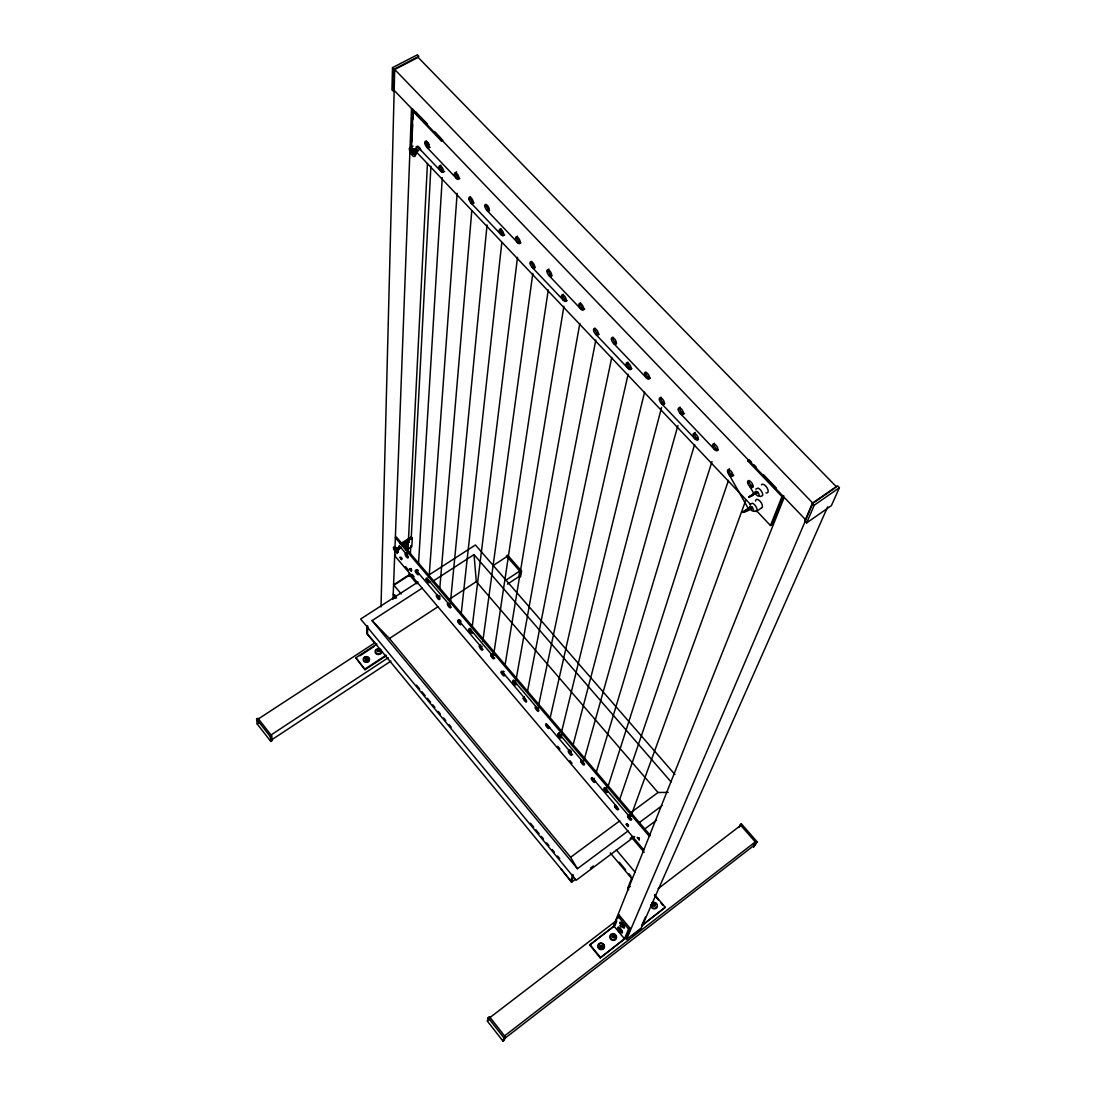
<?xml version="1.0" encoding="UTF-8"?>
<svg xmlns="http://www.w3.org/2000/svg" width="1096" height="1096" viewBox="0 0 1096 1096"><rect width="100%" height="100%" fill="white"/><g stroke="black" fill="none" stroke-linecap="round" stroke-linejoin="round"><path stroke-width="1.5" d="M385.956 655.942L365.036 669.711L355.844 657.751L376.887 643.996M367.612 625.912L367.516 634.009L570.824 880.8L572.797 874.471M376.325 644.708L366.763 633.68L366.845 625.583L367.612 626.501M392.491 67.637L391.957 89.872L393.423 91.406L393.971 69.185L392.491 67.637L417.412 54.8L418.905 56.334L393.971 69.185M381.011 606.883L394.711 69.473L418.138 57.389L836.495 486.884M393.026 599.457L411.521 108.449M395.259 548.795L395.231 549.603L394.231 548.438L395.177 550.932L396.82 552.028L395.259 548.795L397.958 549.014M410.452 150.536L410.493 149.536L411.877 151.001L411.932 149.426L412.808 150.344L412.754 151.933L414.137 153.399L414.096 154.399L412.713 152.933L412.644 154.509L410.452 150.536L413.315 150.467M414.425 110.518L412.945 111.299L411.575 146.891L413.014 146.111M394.231 598.375L394.355 594.977M411.973 141.535L412.63 124.519M412.836 119.423L413.233 109.216M395.245 598.443L395.382 595.224M407.835 552.124L427.44 163.51M407.205 543.602C408.027 545.397 406.506 540.602 408.931 541.917M409.192 576.263L409.37 572.838M410.356 554.055L410.822 545.507M411.274 536.971L430.92 166.291M400.191 543.931L411.274 536.917L412.302 538.122L411.849 546.63L406.356 550.124M601.923 947.615L601.786 945.889L600.046 945.958M442.839 140.165L441.359 140.959L441.428 139.672M418.494 563.892L442.277 177.675M429.098 577.085L457.142 193.28M655.134 905.173C653.065 902.953 653.997 906.433 655.271 905.885M439.743 588.744L471.787 210.72M407.274 542.931L407.575 541.876M612.952 935.779L613.226 937.258L614.185 936.272M450.456 602.17L487.049 224.968M461.197 613.829L501.817 242.504M472.116 627.597L517.504 257.341M402.41 544.041C403.328 540.52 407.753 548.836 404.958 544.493M482.843 641.091L532.807 273.411M396.766 547.74L398.41 549.822L397.3 553.22A3.494 1.069 57.4 0 1 395.464 551.946L394.423 550.493A3.494 1.069 57.4 0 1 393.437 547.781L393.752 547.247A3.494 1.069 57.4 0 1 395.588 548.507L396.629 549.973A3.494 1.069 57.4 0 1 397.615 552.699L398.41 549.822L397.601 549.548M415.891 149.947C408.835 146.398 422.248 154.55 415.946 149.494M493.899 653.148L548.26 289.988M505.05 665.08L563.892 306.277M520.381 571.852L519.49 577.25L520.655 576.482L521.545 571.085L507.654 555.206L506.489 555.973L520.381 571.852L521.545 571.085M367.174 658.71C363.488 659.915 368.667 656.285 367.078 660.34M365.585 660.422L367.133 660.258M410.808 568.454L411.644 570.112M408.877 542.26L407.041 542.109M516.148 679.273L579.839 323.471M416.124 149.262L417.823 150.947L416.562 150.632M527.519 691.316L595.813 340.048M419.96 149.878L417.686 147.398L416.206 148.604M538.561 705.564L611.787 357.433M652.668 905.899L652.956 904.967M550.165 717.784L628.131 374.243M487.364 1021.116L488.172 1017.718L489.515 1016.704L505.27 1036.885L504.352 1040.173L503.023 1041.2L487.364 1021.116L488.693 1020.088M488.967 1018.965L489.515 1016.704M561.851 730.758L644.571 392.231M393.587 547.37L397.163 547.699L396.944 548.425M398.917 546.945L399.643 546.301L401.232 547.356M403.15 544.274C403.698 541.904 406.835 546.849 405.397 544.109M572.729 746.308L661.559 407.493M405.246 542.945C411.26 545.383 403.479 539.054 404.725 543.876M503.023 1041.2L503.927 1037.926L505.27 1036.885M584.291 759.24L677.917 425.508M415.411 155.468L416.494 151.714L415.11 155.632M560.974 868.854L571.537 882.28L575.619 879.225M595.909 773.447L694.617 444.565M571.537 882.28L573.509 875.964L572.66 874.923M607.91 786.955L711.989 461.635M602.101 947.355L601.512 947.506M619.24 800.738L728.484 480.377M756.377 510.613L770.488 525.518L781.955 496.557L747.65 460.745L748.034 459.649M747.349 509.804L748.595 508.982L745.348 510.955L748.212 509.393M757.678 492.392L748.965 497.31L755.582 492.679L757.678 492.392L755.418 492.378L748.828 496.954L757.514 492.09M631.488 814.643L745.924 499.831M589.689 944.985L613.938 926.024L617.884 916.119L619.158 915.133L629.885 928.079L625.515 938.34L600.224 957.89L589.689 944.985L613.65 926.6M600.06 946.807L601.8 946.451L602.06 945.341M601.594 947.423L600.553 945.533L602.197 945.711M628.748 889.76L627.652 888.431L632.022 877.403M773.173 521.956L783.613 495.68M600.224 957.89L624.473 938.806L628.611 929.066L629.885 928.079M614.089 924.503L784.202 497.392M614.979 925.586L616.774 921.106M617.966 918.119L619.158 915.133M627.953 934.778L629.967 930.052M812.369 503.228L804.807 520.956L806.656 522.888L831.398 505.626L839.372 487.747L837.481 485.829L812.369 503.228L814.26 505.188L806.656 522.888M835.111 487.843L812.903 503.242L626.474 939.491L641.187 928.12L827.672 506.818M404.739 544.068C405.246 542.136 407.109 541.753 408.89 542.082M755.774 489.063L758.076 488.117A5.083 2.439 55.6 0 1 761.528 491.392L762.131 492.542A5.083 2.439 55.6 0 1 762.665 495.598L760.35 496.515A5.083 2.439 55.6 0 1 759.46 496.022M755.24 491.679L755.541 491.57A2.726 1.302 55.6 0 1 757.829 492.337A2.726 1.302 55.6 0 1 759.076 495.433L758.925 495.789A2.726 1.302 55.6 0 1 756.637 495.022A2.726 1.302 55.6 0 1 755.377 491.926M645.462 917.01L641.708 925.504L665.258 907.31L654.709 894.747M665.258 907.31L641.53 925.969M414.096 154.399L415.631 151.358L412.644 154.509M738.677 827.48L741.307 823.726L757.13 841.81L753.664 846.907L757.13 841.81M739.841 826.576L741.307 823.726M402.657 544.328L405.287 545.507M653.01 905.899L654.422 905.899M612.048 936.45L613.363 935.669L614.363 936.751M612.143 937.354L613.664 937.56M405.438 548.507L406.63 547.836L406.054 548.767M407.123 543.945L406.356 543.137M428.372 144.521L426.344 142.48M411.781 153.577L413.754 151.481M752.075 507.434L750.02 507.681C729.58 518.559 759.172 507.407 749.87 507.393L743.335 511.996L751.925 507.147M365.53 659.463L366.626 659.107M365.516 659.984L366.612 659.614M417.302 147.275L418.932 147.193L420.494 148.782M651.545 903.227L652.216 902.707A3.452 3.233 31.9 0 1 656.6 907.913L655.929 908.433A3.452 3.233 31.9 0 1 650.75 904.707M745.869 510.818L746.732 510.394M633.036 935.189L641.119 928.942M504.571 1035.912L755.336 841.892L752.966 846.222L503.626 1039.309M428.207 144.22C429.92 142.507 424.056 142.768 427.289 142.48M490.131 1017.417L616.158 920.846M658.162 888.651L740.828 825.302M627.652 888.431L630.269 886.431M590.607 868.018L593.333 865.977M630.132 838.481L632.858 836.44M634.653 836.536L576.208 880.252L360.653 619.035L418.042 582.003M644.174 829.425L656.408 820.274M422.316 588.072L372.065 620.596L577.414 868.717L628.035 830.987M638.982 822.836L662.231 805.505M754.747 511.462L757.007 510.585A5.014 2.37 55.4 0 0 756.473 507.599L755.87 506.462A5.014 2.37 55.4 0 0 752.473 503.228L750.226 504.105A5.014 2.37 55.4 0 0 750.171 504.968M577.414 868.717L570.619 857.264L619.774 820.836M630.707 812.739L658.011 792.504L668.176 792.381M630.912 816.246L629.858 817.041L606.321 789.353M594.443 778.352L593.388 779.119L616.527 806.368M583.826 760.884L582.771 761.638L559.988 734.827L561.042 734.073M571.427 751.267L570.386 752.02L547.603 725.196M753.98 493.926L750.828 495.926L754.144 493.995L749.705 486.377L751.171 485.377M753.76 494.365L750.979 496.228L752.267 495.392M538.205 707.235L537.15 707.975L514.791 681.671L515.846 680.945M814.26 505.188L839.372 487.747M770.488 525.518L771.954 524.505L783.448 495.529L781.955 496.557M756.226 511.599L761.528 507.955M503.941 671.821L502.9 672.533L525.162 698.769M493.638 654.833L492.584 655.545L470.855 629.995M482.158 646.174L481.103 646.873A2.658 0.836 56.1 0 0 479.363 646.859A2.658 0.836 56.1 0 0 482.185 650.188A2.658 0.836 56.1 0 0 481.007 646.75L459.402 621.309L460.443 620.61M747.65 460.745L749.143 459.745L751.514 462.211M730.69 473.91L729.224 474.883L748.541 508.955M365.557 658.723L366.406 658.422M377.49 650.901L378.641 650.654M270.835 741.485L270.342 736.704L271.671 735.827L257.957 718.264L256.628 719.127L257.204 723.99L270.835 741.485L272.151 740.622L271.671 735.827M390.943 661.08L271.548 739.91L271.041 734.964L388.258 657.71M507.489 584.127L518.86 576.619L519.764 571.043L505.475 580.469M716.154 448.62L714.674 449.593L680.137 413.315L681.602 412.356M365.05 669.026L386.107 655.175M398.012 548.493L399.506 549.165L398.533 548.151M372.065 620.596L389.423 638.502L437.852 606.8M449.25 599.334L476.322 581.62L474.02 554.603L432.372 581.565M696.577 438.016L695.111 438.975L661.395 403.465L662.847 402.533M450.292 603.869L449.25 604.567L427.92 579.469M258.464 718.853L374.174 643.27M492.748 565.824L507.037 556.494M360.022 655.696L373.955 646.585M257.204 723.99L258.519 723.127M439.154 595.553L438.112 596.238L417.028 571.4L418.069 570.728M414 148.7L414.48 148.7A1.877 0.767 62.6 0 1 415.548 149.494L416.028 150.33A1.877 0.767 62.6 0 1 416.138 152.015L415.946 152.097M428.084 575.537L475.417 544.986L674.931 774.502M394.492 584.771L408.301 575.907M416.823 571.043L418.22 570.153M407.753 553.836L406.698 554.508A2.617 0.808 57.3 0 0 405.273 554.877A2.617 0.808 57.3 0 0 407.986 558.001A2.617 0.808 57.3 0 0 406.643 554.439L400.437 547.123M402.616 544.26L412.302 538.122M405.821 542.739L406.342 542.534M395.711 555.028L394.67 555.686L643.804 849.893M648.216 377.284L646.75 378.216L613.472 343.281L614.952 342.377M629.652 367.571L628.186 368.489L595.649 334.225L597.115 333.321M377.558 651.545L378.394 651.271M582.538 308.373L581.072 309.25L549.069 275.644L550.535 274.781M564.988 299.537L563.536 300.414L532.272 267.479L533.738 266.629M519.381 242.052L517.901 242.887L487.076 210.514L488.542 209.679M502.749 234.023L501.283 234.859L471.047 203.02L472.499 202.198M458.265 177.922L456.799 178.73L426.837 147.261L428.303 146.467M442.702 170.839L441.25 171.647L419.097 148.316M409.479 148.316L412.699 148.467M416.138 149.919L416.918 149.494M416.507 150.358L417.288 149.933M416.795 150.769L417.562 150.358M416.59 150.81L417.754 150.7M415.74 149.494L416.48 149.097M600.142 946.136L602.074 947.108M406.575 542.698L405.424 542.643M398.149 548.493L395.999 549.041L397.821 548.493M396.135 549.206L397.958 548.658M411.452 570.427L410.575 568.947L411.548 570.098M412.808 150.344L415.672 150.358M653.654 904.885L654.805 905.337M413.178 149.549L413.877 150.632A5.001 2.028 62.5 0 1 415.22 155.057L414.754 156.303A5.001 2.028 62.5 0 1 412.165 155.29L410.726 153.303A5.001 2.028 62.5 0 1 409.37 148.892L409.836 147.631A5.001 2.028 62.5 0 1 412.425 148.631L415.822 149.947M653.997 904.364L654.887 904.721M653.791 905.282L654.627 905.734M401.766 544.972L403.465 546.411M401.711 558.933L400.835 557.453L401.643 558.22M600.855 947.506L600.074 946.93M400.615 547.63L400.095 546.562L400.999 548.055M419.179 149.042L419.289 147.892M378.915 650.764L379.49 651.682M627.529 824.548L628.145 825.891L627.679 824.699M398.286 548.329L399.177 549.534M628.501 825.726L627.172 823.603M619.829 929.093L620.651 930.011M402.766 545.479L403.684 546.425A3.014 1.151 -40.2 0 1 404.232 545.986M400.396 547.438L398.807 546.671L398.41 548.069M427.193 141.946L429.111 144.576M613.692 936.559L614.24 937.655M613.541 936.929L614.061 937.724M367.174 659.326L367.16 659.847M639.475 838.755L638.763 837.892M622.049 924.339L622.953 925.627M394.711 69.473L812.903 503.242M415.617 111.751L427.454 124.108M434.55 131.52L441.661 138.932M753.884 464.677L756.24 467.143M763.337 474.554L776.352 488.131M394.176 90.365L805.779 519.915M412.945 111.299L441.359 140.959M416.275 151.851L750.486 504.407M740.143 824.63L755.952 842.714M474.02 554.603L671.053 781.914M476.322 581.62L658.011 792.504M638.858 837.878L639.311 838.947L638.187 837.851M405.479 566.55L408.726 570.4M411.986 574.236L414.151 576.797M557.754 746.308L559.96 748.911M569.879 760.624L572.085 763.227M416.987 583.867L409.26 574.756L393.574 584.826L401.259 593.964M632.036 837.947L644.16 852.291M426.056 145.206L426.234 145.535M616.322 849.88L634.968 872.073M654.463 895.281L658.682 900.296M660.792 902.816L662.902 905.323M619.24 862.155L625.638 869.786M628.83 873.594L630.954 876.129M393.231 594.046L396.519 597.964M610.267 852.921L632.187 879.074M389.423 638.502L570.619 857.264M617.884 916.119L628.611 929.066M416.466 685.096L419.727 689.042M421.892 691.672L425.152 695.618M427.33 698.248L430.577 702.193M432.756 704.824L434.92 707.454M438.181 711.4L440.359 714.03M443.606 717.976L445.784 720.606M449.031 724.552L451.21 727.182M530.464 823.178L533.711 827.124M535.889 829.754L539.136 833.7M541.314 836.33L543.479 838.961M546.74 842.906L548.918 845.537M552.165 849.482L554.343 852.113M557.604 856.058L559.768 858.689M613.938 926.024L624.473 938.806M589.881 944.492L600.416 957.397M365.036 669.711L355.844 657.751M256.628 719.127L270.342 736.704M488.172 1017.718L503.927 1037.926M401.753 558.453L401.068 557.275M401.3 548.192L399.108 545.835L398.396 547.89M416.028 148.851L416.302 146.59L417.905 146.261L420.987 150.481M733.841 475.363A3.973 1.877 56.1 0 1 730.059 473.088A3.973 1.877 56.1 0 1 729.429 468.759M698.563 439.236A3.932 1.85 57 0 1 695.124 435.961A3.932 1.85 57 0 1 695.207 432.399M664.779 403.643A3.905 1.808 57.8 0 1 661.642 400.958A3.905 1.808 57.8 0 1 660.97 397.149M753.253 486.597A4.014 1.918 55.8 0 1 750.185 484.185A4.014 1.918 55.8 0 1 749.089 480.459M718.181 449.812A3.973 1.891 56.7 0 1 714.907 447.004A3.973 1.891 56.7 0 1 714.318 443.209M551.768 275.671A3.836 1.699 60.5 0 1 548.932 272.356A3.836 1.699 60.5 0 1 548.89 269.013M753.856 510.969A5.014 2.37 55.4 0 1 752.966 510.229M407.178 545.096A3.014 1.151 -40.2 0 1 407.178 545.835M404.849 545.534A3.014 1.151 -40.2 0 1 405.479 545.178M406.068 544.945A3.014 1.151 -40.2 0 1 406.561 544.849M407.027 546.644A3.589 1.384 -40.2 0 0 407.479 544.644A3.589 1.384 -40.2 0 0 405.246 545.027L404.493 545.507A3.589 1.384 -40.2 0 0 403.753 546.082M406.479 547.301A3.589 1.384 -40.2 0 1 405.821 547.945M620.637 932.025A3.521 1.014 53.3 0 0 622.323 932.792L622.446 932.518A3.521 1.014 53.3 0 0 620.624 928.928A3.521 1.014 53.3 0 0 618.048 927.216L617.939 927.49A3.521 1.014 53.3 0 0 618.5 929.23M620.048 931.422A3.521 1.014 53.3 0 1 619.473 930.723M623.706 927.887A3.548 1.028 53.3 0 0 624.364 927.901L624.487 927.613A3.548 1.028 53.3 0 0 622.651 923.997A3.548 1.028 53.3 0 0 620.062 922.284L619.939 922.572A3.548 1.028 53.3 0 0 620.172 923.627M623.213 927.6A3.548 1.028 53.3 0 1 622.062 926.531M620.953 925.079A3.548 1.028 53.3 0 1 620.514 924.325M381.148 650.257A3.247 2.904 0.5 0 1 380.572 653.75L379.887 654.202A3.247 2.904 0.5 0 1 376.051 649.572L376.736 649.133A3.247 2.904 0.5 0 1 380.641 649.654M761.446 484.816A5.069 2.452 55.5 0 1 767.173 487.994A5.069 2.452 55.5 0 1 765.981 492.871M755.555 501.064A5.001 2.384 55.4 0 1 760.309 501.461A5.001 2.384 55.4 0 1 761.46 507.955M684.575 413.452A3.946 1.85 57.5 0 1 680.972 411.575A3.946 1.85 57.5 0 1 680.041 407.041M650.476 378.202A3.918 1.808 58.4 0 1 647.421 376.408A3.918 1.808 58.4 0 1 645.996 372.256M631.899 368.653A3.877 1.767 58.6 0 1 628.583 366.215A3.877 1.767 58.6 0 1 627.857 362.118M616.541 343.445A3.891 1.781 59.1 0 1 613.76 340.815A3.891 1.781 59.1 0 1 612.965 337.226M599.183 334.349A3.85 1.74 59.4 0 1 596.197 332.239A3.85 1.74 59.4 0 1 595.06 328.211M584.73 309.223A3.863 1.74 59.8 0 1 581.551 307.168A3.863 1.74 59.8 0 1 580.538 302.866M567.207 300.605A3.822 1.699 60 0 1 564.056 298.317A3.822 1.699 60 0 1 563.221 294.166M535.204 267.534A3.809 1.671 60.7 0 1 532.574 265.164A3.809 1.671 60.7 0 1 531.601 261.519M520.942 242.819A3.822 1.671 61.1 0 1 517.846 239.997A3.822 1.671 61.1 0 1 517.449 236.106M504.708 234.969A3.781 1.63 61.3 0 1 501.68 232.626A3.781 1.63 61.3 0 1 500.913 228.516M489.528 210.364A3.809 1.63 61.7 0 1 486.24 204.664M474.13 203.048A3.768 1.589 61.8 0 1 471.39 200.76A3.768 1.589 61.8 0 1 470.417 196.828M459.827 178.621A3.795 1.589 62.2 0 1 456.635 175.607A3.795 1.589 62.2 0 1 456.607 171.798M444.592 171.483A3.754 1.562 62.3 0 1 441.51 169.277A3.754 1.562 62.3 0 1 440.852 165.003M430.166 147.302A3.781 1.562 62.7 0 1 427.303 145.152A3.781 1.562 62.7 0 1 426.371 140.932M408.082 556.864A2.617 0.808 57.3 0 1 406.438 554.494A2.617 0.808 57.3 0 1 406.328 552.877M406.589 552.891A2.617 0.808 57.3 0 1 407.287 553.343M419.22 574.085A2.617 0.808 57.1 0 1 416.74 571.441A2.617 0.808 57.1 0 1 417.179 569.851M430.221 581.99A2.63 0.822 57 0 1 428.399 580.812A2.63 0.822 57 0 1 427.139 577.962M440.017 598.868A2.63 0.822 56.8 0 1 438.085 596.799A2.63 0.822 56.8 0 1 437.455 594.539M439.852 596.539A2.63 0.822 56.8 0 1 440.167 597.128M451.155 607.129A2.644 0.836 56.7 0 1 448.456 603.512M460.772 623.624A2.644 0.836 56.5 0 1 458.731 619.747M459.443 619.692A2.644 0.836 56.5 0 1 459.827 619.966M460.663 620.87A2.644 0.836 56.5 0 1 461.06 621.432M472.924 632.529A2.658 0.849 56.3 0 1 471.047 630.967A2.658 0.849 56.3 0 1 469.951 628.378M482.939 649.421A2.658 0.849 56.1 0 1 480.774 646.996A2.658 0.849 56.1 0 1 480.569 644.969M494.789 658.216A2.671 0.849 56 0 1 492.679 656.381A2.671 0.849 56 0 1 491.844 653.791M492.323 653.723A2.671 0.849 56 0 1 492.693 653.915M493.529 654.696A2.671 0.849 56 0 1 493.954 655.23M504.64 675.095A2.671 0.849 55.8 0 1 502.105 671.218M503.297 671.163A2.671 0.849 55.8 0 1 503.722 671.574M516.641 684.192A2.699 0.863 55.6 0 1 514.791 682.424A2.699 0.863 55.6 0 1 513.846 680.082M526.532 701.015A2.699 0.863 55.4 0 1 524.696 698.727A2.699 0.863 55.4 0 1 524.368 696.864M538.78 710.413A2.713 0.877 55.3 0 1 536.218 706.495M538.369 707.427A2.713 0.877 55.3 0 1 538.78 708.002M549.781 727.758A2.713 0.877 55 0 1 548.041 726.525A2.713 0.877 55 0 1 546.671 724.004M561.851 737.265A2.74 0.891 54.9 0 1 559.398 734.717A2.74 0.891 54.9 0 1 559.371 732.703M561.453 734.663A2.74 0.891 54.9 0 1 561.823 735.252M572.578 754.514A2.74 0.877 54.7 0 1 570.413 752.842A2.74 0.877 54.7 0 1 569.386 750.13M570.18 750.116A2.74 0.877 54.7 0 1 570.605 750.418M584.593 764.213A2.754 0.891 54.5 0 1 582.647 762.227A2.754 0.891 54.5 0 1 581.853 759.98M595.608 781.626A2.754 0.891 54.3 0 1 593.621 780.215A2.754 0.891 54.3 0 1 592.32 777.516M607.759 791.531A2.781 0.904 54.1 0 1 605.074 787.558M606.403 787.558A2.781 0.904 54.1 0 1 606.855 787.983M618.76 809.108A2.781 0.904 53.9 0 1 616.856 807.588A2.781 0.904 53.9 0 1 615.61 805.094M631.871 819.452A2.808 0.918 53.7 0 1 629.515 817.397A2.808 0.918 53.7 0 1 628.775 814.876M629.364 814.89A2.808 0.918 53.7 0 1 629.775 815.136M380.86 650.695A2.726 2.425 0.5 0 1 379.079 653.97A2.726 2.425 0.5 0 1 375.668 651.956M375.654 651.325A2.726 2.425 0.5 0 1 376.695 649.709M377.298 649.394A2.726 2.425 0.5 0 1 379.38 649.38M368.955 658.504A2.726 2.439 -0.4 0 1 367.694 661.614A2.726 2.439 -0.4 0 1 364.132 660.778A2.726 2.439 -0.4 0 1 364.763 657.518M366.064 657.038A2.726 2.439 -0.4 0 1 366.776 657.025M367.461 657.189A2.726 2.439 -0.4 0 1 368.585 657.956M616.089 937.327A2.918 2.767 32.2 0 1 614.486 939.601M613.774 939.806A2.918 2.767 32.2 0 1 611.308 934.82M612.65 934.244A2.918 2.767 32.2 0 1 616.034 936.601M603.088 948.492A2.932 2.795 32.4 0 1 599.567 948.561M599.005 948.054A2.932 2.795 32.4 0 1 598.786 944.601M599.279 944.067A2.932 2.795 32.4 0 1 602.786 943.999M603.362 944.519A2.932 2.795 32.4 0 1 603.773 945.149M604.019 945.848A2.932 2.795 32.4 0 1 603.581 947.958M623.008 927.134A2.973 0.863 53.3 0 1 622.542 926.723M620.336 923.284A2.973 0.863 53.3 0 1 622.391 923.914A2.973 0.863 53.3 0 1 624.008 927.435M618.651 929.093A2.946 0.849 53.3 0 1 619.103 927.737A2.946 0.849 53.3 0 1 621.747 930.874A2.946 0.849 53.3 0 1 621.281 932.23M656.819 906.543A2.891 2.713 31.9 0 1 656.011 907.693M655.408 908.063A2.891 2.713 31.9 0 1 651.572 906.639M651.723 903.885A2.891 2.713 31.9 0 1 652.819 902.994M653.517 902.803A2.891 2.713 31.9 0 1 654.257 902.789M654.997 902.967A2.891 2.713 31.9 0 1 656.641 904.433M377.572 650.682C378.517 653.408 379.915 648.791 377.572 650.682M409.794 568.961L411.315 571.235L409.877 568.893M399.971 557.343L401.547 559.577L399.971 557.343M618.213 930.477L619.254 931.792L618.281 930.422M620.213 925.558L621.268 926.887L620.226 925.531M637.365 837.467L639.174 839.837L637.365 837.467M749.979 506.599L749.828 506.941A2.699 1.274 55.4 0 0 751.075 509.996A2.699 1.274 55.4 0 0 753.322 510.777L753.473 510.435A2.699 1.274 55.4 0 0 752.226 507.38A2.699 1.274 55.4 0 0 749.979 506.599M626.186 824.26L627.967 826.631L626.309 824.219M598.95 943.656L598.594 943.93A3.494 3.329 32.4 0 0 602.978 949.246L603.677 948.711A3.494 3.329 32.4 0 0 599.293 943.396L598.95 943.656M610.979 934.409L610.636 934.683A3.48 3.302 32.2 0 0 615.007 939.971L615.705 939.436A3.48 3.302 32.2 0 0 611.321 934.148L610.979 934.409M650.325 835.412L649.257 836.207L395.355 537.752L396.396 537.081L650.325 835.412M364.475 657.162L364.132 657.395A3.261 2.918 -0.5 0 0 367.955 662.039L368.64 661.587A3.261 2.918 -0.5 0 0 364.817 656.942L364.475 657.162M727.703 472.266A3.973 1.877 56.1 0 0 732.375 476.349A3.973 1.877 56.1 0 0 730.443 470.499A3.973 1.877 56.1 0 0 727.703 472.266M693.165 435.578A3.932 1.85 57 0 0 697.631 440.154A3.932 1.85 57 0 0 696.275 434.537A3.932 1.85 57 0 0 693.165 435.578M747.678 482.939A4.014 1.918 55.8 0 0 752.336 487.556A4.014 1.918 55.8 0 0 750.924 481.856A4.014 1.918 55.8 0 0 747.678 482.939M712.674 446.168A3.973 1.891 56.7 0 0 717.236 450.73A3.973 1.891 56.7 0 0 715.811 445.031A3.973 1.891 56.7 0 0 712.674 446.168M558.056 734.882A2.74 0.891 54.9 0 0 561.07 738.005A2.74 0.891 54.9 0 0 559.535 734.306A2.74 0.891 54.9 0 0 558.056 734.882M546.973 271.493A3.836 1.699 60.5 0 0 550.836 276.644A3.836 1.699 60.5 0 0 550.247 271.466A3.836 1.699 60.5 0 0 546.973 271.493M678.287 409.863A3.946 1.85 57.5 0 0 682.671 414.644A3.946 1.85 57.5 0 0 681.534 409.082A3.946 1.85 57.5 0 0 678.287 409.863M659.422 400.095A3.905 1.808 57.8 0 0 663.82 404.506A3.905 1.808 57.8 0 0 662.299 398.821A3.905 1.808 57.8 0 0 659.422 400.095M644.626 374.681A3.918 1.808 58.4 0 0 648.996 379.134A3.918 1.808 58.4 0 0 647.531 373.421A3.918 1.808 58.4 0 0 644.626 374.681M626.186 364.913A3.877 1.767 58.6 0 0 630.433 369.571A3.877 1.767 58.6 0 0 629.214 364.023A3.877 1.767 58.6 0 0 626.186 364.913M611.445 339.5A3.891 1.781 59.1 0 0 615.596 344.377A3.891 1.781 59.1 0 0 614.637 338.924A3.891 1.781 59.1 0 0 611.445 339.5M593.594 330.499A3.85 1.74 59.4 0 0 597.717 335.239A3.85 1.74 59.4 0 0 596.621 329.773A3.85 1.74 59.4 0 0 593.594 330.499M561.645 296.989A3.822 1.699 60 0 0 565.741 301.469A3.822 1.699 60 0 0 564.399 295.879A3.822 1.699 60 0 0 561.645 296.989M579.044 305.825A3.863 1.74 59.8 0 0 583.264 310.113A3.863 1.74 59.8 0 0 581.675 304.359A3.863 1.74 59.8 0 0 579.044 305.825M530.204 263.807A3.809 1.658 60.7 0 0 534.204 268.356A3.809 1.658 60.7 0 0 532.93 262.793A3.809 1.658 60.7 0 0 530.204 263.807M515.627 238.654A3.822 1.671 61.1 0 0 519.477 243.668A3.822 1.671 61.1 0 0 518.709 238.366A3.822 1.671 61.1 0 0 515.627 238.654M499.324 231.256A3.795 1.63 61.3 0 0 503.256 235.804A3.795 1.63 61.3 0 0 501.982 230.256A3.795 1.63 61.3 0 0 499.324 231.256M484.802 206.212A3.809 1.63 61.7 0 0 488.569 211.281A3.809 1.63 61.7 0 0 487.857 206.034A3.809 1.63 61.7 0 0 484.802 206.212M468.924 198.965A3.768 1.589 61.8 0 0 472.677 203.87A3.768 1.589 61.8 0 0 471.801 198.568A3.768 1.589 61.8 0 0 468.924 198.965M454.58 174.648A3.795 1.589 62.2 0 0 458.361 179.429A3.795 1.589 62.2 0 0 457.32 173.976A3.795 1.589 62.2 0 0 454.58 174.648M439.085 167.469A3.754 1.562 62.3 0 0 442.757 172.442A3.754 1.562 62.3 0 0 441.948 167.209A3.754 1.562 62.3 0 0 439.085 167.469M424.755 142.918A3.781 1.562 62.7 0 0 428.303 148.179A3.781 1.562 62.7 0 0 427.824 143.151A3.781 1.562 62.7 0 0 424.755 142.918M415.453 571.55A2.617 0.808 57.1 0 0 418.179 574.756A2.617 0.808 57.1 0 0 416.932 571.276A2.617 0.808 57.1 0 0 415.453 571.55M426.234 579.496A2.63 0.822 57 0 0 428.988 582.771A2.63 0.822 57 0 0 427.783 579.305A2.63 0.822 57 0 0 426.234 579.496M436.496 596.347A2.63 0.822 56.8 0 0 439.249 599.594A2.63 0.822 56.8 0 0 438.03 596.128A2.63 0.822 56.8 0 0 436.496 596.347M447.565 604.704A2.644 0.836 56.7 0 0 450.36 607.828A2.644 0.836 56.7 0 0 448.976 604.225A2.644 0.836 56.7 0 0 447.565 604.704M457.881 621.692A2.644 0.836 56.5 0 0 460.676 624.706A2.644 0.836 56.5 0 0 459.197 621.062A2.644 0.836 56.5 0 0 457.881 621.692M469.061 629.94A2.658 0.849 56.3 0 0 471.883 633.228A2.658 0.849 56.3 0 0 470.65 629.734A2.658 0.849 56.3 0 0 469.061 629.94M490.871 655.641A2.685 0.849 56 0 0 493.734 658.929A2.685 0.849 56 0 0 492.474 655.408A2.685 0.849 56 0 0 490.871 655.641M501.297 672.875A2.671 0.849 55.8 0 0 504.174 675.944A2.671 0.849 55.8 0 0 502.68 672.286A2.671 0.849 55.8 0 0 501.297 672.875M512.969 681.685A2.699 0.863 55.6 0 0 515.874 684.959A2.699 0.863 55.6 0 0 514.572 681.411A2.699 0.863 55.6 0 0 512.969 681.685M523.299 698.618A2.699 0.863 55.4 0 0 526.19 702.07A2.699 0.863 55.4 0 0 525.121 698.7A2.699 0.863 55.4 0 0 523.299 698.618M535.396 708.167A2.713 0.877 55.3 0 0 538.355 711.304A2.713 0.877 55.3 0 0 536.876 707.646A2.713 0.877 55.3 0 0 535.396 708.167M545.781 725.237A2.713 0.877 55 0 0 548.74 728.498A2.713 0.877 55 0 0 547.384 724.936A2.713 0.877 55 0 0 545.781 725.237M581.086 762.09A2.754 0.891 54.5 0 0 584.127 765.022A2.754 0.891 54.5 0 0 582.373 761.213A2.754 0.891 54.5 0 0 581.086 762.09M568.523 752.13A2.74 0.877 54.7 0 0 571.523 755.254A2.74 0.877 54.7 0 0 570.002 751.596A2.74 0.877 54.7 0 0 568.523 752.13M591.498 779.215A2.754 0.891 54.3 0 0 594.553 782.38A2.754 0.891 54.3 0 0 593.032 778.708A2.754 0.891 54.3 0 0 591.498 779.215M604.252 789.271A2.781 0.904 54.1 0 0 607.348 792.463A2.781 0.904 54.1 0 0 605.814 788.764A2.781 0.904 54.1 0 0 604.252 789.271M614.87 806.875A2.781 0.904 53.9 0 0 617.966 809.834A2.781 0.904 53.9 0 0 616.185 806.012A2.781 0.904 53.9 0 0 614.87 806.875M627.693 816.712A2.808 0.918 53.7 0 0 630.817 820.246A2.808 0.918 53.7 0 0 629.652 816.794A2.808 0.918 53.7 0 0 627.693 816.712"/></g></svg>
